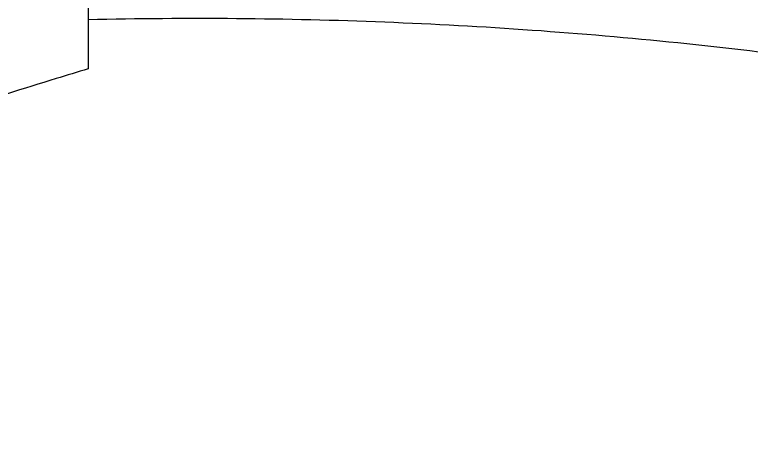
# Model space of a CAD drawing. Header units: millimetres. Extents: x 3 to 384, y 29 to 155.
# Drawn here: x 326.02 to 331.26, y 146.72 to 149.71 of the extents above; entities that cross this region are included whole.
import ezdxf

# ---------------------------------------------------------------- set-up
doc = ezdxf.new("R2010")
doc.units = ezdxf.units.MM

msp = doc.modelspace()

# ---------------------------------------------------------------- hatches: boundary and pattern name
at = {"linetype": 'Continuous'}
h = msp.add_hatch(dxfattribs=at)
h.set_pattern_fill('ANSI31', color=2, scale=25.4, angle=269, style=0, pattern_type=2)
h.set_pattern_definition([(314, (327.3098448189949, 89.65618529915673), (2.72128592394, 2.62791526994), [])])
edge = h.paths.add_edge_path()
edge.add_spline(control_points=[(286.3512302746149, 78.87529290365677), (286.3556702784349, 98.09171479839677), (295.6499220353349, 125.2939266702168), (309.2125119992549, 140.9210904526568), (314.1960029009349, 144.8978242009767)], knot_values=[0, 0, 0, 0, 0.6498342982, 1, 1, 1, 1], degree=3, periodic=0)
edge.add_line((314.1960029009349, 144.8978242009767), (314.1954164352549, 142.3595871006767))
edge.add_arc((344.2165874748349, 106.9301189401967), 46.43832388212, 130.2762844048, 131.7229171873)
edge.add_line((313.3105389111349, 141.5903856291768), (313.310181177535, 140.0421026983167))
edge.add_line((313.3101811775349, 140.0421026983167), (312.0167512447149, 139.7016534655768))
edge.add_line((312.0169112342349, 140.3940875112368), (312.0167512447149, 139.7016534655768))
edge.add_spline(control_points=[(312.0169112342349, 140.3940875112368), (308.4889074901549, 137.0127069613367), (300.9909120238949, 127.6552748761368), (293.1841643404949, 110.5522005479368), (290.2729416920349, 97.82591860659676), (289.604678073015, 93.52294207413675)], knot_values=[0, 0, 0, 0, 0.3587444354, 0.7903136537000001, 1, 1, 1, 1], degree=3, periodic=0)
edge.add_line((289.3692334511949, 79.66967444671673), (289.6046780730149, 93.52294207413672))
edge.add_line((288.4207181676349, 79.42001167705678), (289.3692334511949, 79.66967444671677))
edge.add_line((288.3609077665549, 81.19173414071673), (288.4207181676348, 79.42001167705675))
edge.add_line((288.3609077665549, 81.19173414071673), (287.3603820053548, 80.92838146955674))
edge.add_line((287.3603820053549, 80.92838146955677), (287.2997455581749, 79.12495567331678))
edge.add_line((286.3512302746149, 78.87529290365677), (287.2997455581749, 79.12495567331678))
edge = h.paths.add_edge_path()
edge.add_arc((340.9191449003149, 111.5684127852568), 42.71783938762, 124.5927343439, 126.102741237)
edge.add_line((316.6665461538949, 146.7340957151167), (316.6659847630949, 144.3043904856367))
edge.add_arc((340.9528330981149, 110.9616213191368), 41.25034857863999, 126.0695669992, 127.6638482441)
edge.add_line((315.7482982164549, 146.0827906473967), (315.7477282074349, 143.6157779487167))
edge = h.paths.add_edge_path()
edge.add_arc((338.7130581593349, 114.9237867704567), 38.70143922638, 120.3859161345, 121.9748942945)
edge.add_line((319.1370290412149, 148.3091201088768), (319.1364868553549, 145.9625255818567))
edge.add_arc((338.3975256992149, 114.6468764454368), 36.76489491558, 121.5940573355, 123.2897545789)
edge.add_line((318.2188032043149, 147.7534518907767), (318.2182545465349, 145.3788551312167))
edge = h.paths.add_edge_path()
edge.add_arc((337.0063034422948, 117.9959704762167), 35.18625483944, 115.9532860837, 117.6283033376)
edge.add_line((321.6074540724149, 149.6337322119967), (321.6069255263549, 147.3461696878167))
edge.add_arc((336.5084199524148, 117.8947804347567), 33.00664879988, 116.8380031372, 118.6389357178)
edge.add_line((320.6892495003949, 149.1700988568167), (320.6887165093349, 146.8633124645567))
edge = h.paths.add_edge_path()
edge.add_arc((335.7480931545549, 120.7497167619567), 32.15797176469999, 111.2786740981, 113.0451709999)
edge.add_line((324.0778229619949, 150.7153627868568), (324.0773028487349, 148.4643015688968))
edge.add_arc((335.1872892444149, 120.6830719650968), 29.92036958256, 111.7969548541, 113.7036531191)
edge.add_line((323.1596391011349, 150.3413705274767), (323.1591164351749, 148.0792683232167))
edge = h.paths.add_edge_path()
edge.add_arc((334.8829088168549, 123.1507716296368), 29.60513194786, 106.351620368, 108.2126702613)
edge.add_line((326.5481367335749, 151.5584362975567), (326.5476202423549, 149.3230517640168))
edge.add_arc((334.3361054502149, 122.9911583979367), 27.45959049346, 106.4772389859, 108.4859047786)
edge.add_line((325.6299732790749, 151.2727740748767), (325.6294559775949, 149.0338803179767))
edge = h.paths.add_edge_path()
edge.add_arc((334.3645722258949, 125.1027877306767), 27.5848922012, 101.1751064326, 103.1259498069)
edge.add_line((329.0183957783149, 152.1646552756167), (329.0178784742949, 149.9257615212567))
edge.add_arc((333.8221363638549, 124.9408547271368), 25.44261113398, 100.8843508391, 102.9978228718)
edge.add_line((328.1002526514349, 151.9669753788767), (328.0997361602149, 149.7315908453367))
edge = h.paths.add_edge_path()
edge.add_arc((334.1140277104749, 126.5810267503168), 26.0851043067, 95.7765175758, 97.80752802010001)
edge.add_line((331.4886000149349, 152.5336720102767), (331.4880773515149, 150.2715698060168))
edge.add_arc((333.5695476005549, 126.4960516853167), 23.86645722, 95.0033049876, 97.2201574549)
edge.add_line((330.5704772994949, 152.4243221502367), (330.5699571862349, 150.1732609297367))
edge = h.paths.add_edge_path()
edge.add_arc((334.0369718803349, 127.6248928363168), 25.03804997714, 90.17900187649998, 92.28054087999999)
edge.add_line((333.9587488312949, 152.6628206191367), (333.9582158427749, 150.3560342294167))
edge.add_arc((333.5112477400149, 127.4825188208367), 22.87788206228, 88.88053381959999, 91.1799885113)
edge.add_line((333.0406468270149, 152.6431118574367), (333.040118280955, 150.3555493307167))
edge = h.paths.add_edge_path()
edge.add_arc((334.0498466501149, 128.2115715410367), 24.45103124516, 84.4165008092, 86.57462038300001)
edge.add_line((336.4288409523149, 152.5465939376967), (336.4282922945349, 150.1719971755967))
edge.add_arc((333.5270828747149, 127.8745797740768), 22.48536944116, 82.58665657520001, 84.94012755920001)
edge.add_line((335.5107602129149, 152.6189200363767), (335.5102180270549, 150.2723255068167))
edge = h.paths.add_edge_path()
edge.add_arc((334.0600897944749, 128.3212917178367), 24.34086654042, 78.5336364849, 80.7306516629)
edge.add_line((338.8988743840949, 152.1763529763767), (338.8983043725349, 149.7093402751567))
edge.add_arc((333.4842588049149, 127.6511750316567), 22.71287175476, 76.2096998978, 78.58293867439998)
edge.add_line((337.9808157401549, 152.3443159221367), (337.9802543518949, 149.9146106926567))
edge = h.paths.add_edge_path()
edge.add_spline(control_points=[(340.4508109068349, 151.8084646900567), (345.4330702209349, 150.4548587485568), (358.9900881081149, 141.9659631254168), (368.2728993697349, 119.6534995944768), (368.2684593633749, 100.4370776971967)], knot_values=[0, 0, 0, 0, 0.3501657018, 1, 1, 1, 1], degree=3, periodic=0)
edge.add_line((367.3199440798149, 100.1874149249967), (368.2684593633749, 100.4370776971967))
edge.add_line((367.2601336787349, 101.9591373911967), (367.3199440798149, 100.1874149249968))
edge.add_line((367.2601336787349, 101.9591373911967), (366.2596079200749, 101.6957847200368))
edge.add_line((366.2596079200749, 101.6957847200368), (366.1989714728949, 99.89235892379678))
edge.add_line((365.2504561867948, 99.64269615159674), (366.1989714728949, 99.89235892379675))
edge.add_line((365.2504561867948, 99.64269615159674), (365.0213849812349, 113.3736965762567))
edge.add_spline(control_points=[(365.0213849812349, 113.3736965762567), (364.3550286253549, 117.3253820688568), (361.4493330956349, 128.5205680579168), (353.6495396960149, 141.5157778484968), (346.1549565571949, 146.9269490936967), (342.6280863135149, 148.4513860397367)], knot_values=[0, 0, 0, 0, 0.2096863463, 0.6412555646, 1, 1, 1, 1], degree=3, periodic=0)
edge.add_line((342.6280863135149, 148.4513860397367), (342.6279263265349, 147.7589519940768))
edge.add_line((342.6279263265349, 147.7589519940768), (341.3344963937149, 147.4185027613368))
edge.add_line((341.3348541273149, 148.9667856921967), (341.3344963937149, 147.4185027613367))
edge.add_arc((333.2466391734749, 126.8282749654967), 23.56974497878, 69.93042923109999, 72.2040214076)
edge.add_line((340.4508109068349, 151.8084646900567), (340.4502244411549, 149.2702275897567))
h = msp.add_hatch(dxfattribs=at)
h.set_pattern_fill('ANSI31', color=2, scale=25.4, angle=373.9999999999999, style=0, pattern_type=2)
h.set_pattern_definition([(58.99999999999998, (327.3098448189949, 89.65618529915673), (-1.21325287702, 0.728995875), [])])
edge = h.paths.add_edge_path()
edge.add_line((339.3907375354949, 131.2665552735767), (315.2467121203149, 124.9115029138567))
edge.add_line((315.2470218885549, 126.2521835090968), (315.2467121203149, 124.9115029138568))
edge.add_line((315.2470218885549, 126.2521835090968), (313.5224486447949, 125.7982511987768))
edge.add_line((313.5236877152149, 131.1609735873568), (313.5224486447949, 125.7982511987768))
edge.add_line((315.2482609589749, 131.6149059002167), (313.5236877152149, 131.1609735873568))
edge.add_line((315.2485087715349, 132.6874503769168), (315.2482609589749, 131.6149059002168))
edge.add_line((315.2485087715349, 132.6874503769168), (313.9550788387149, 132.3470011441768))
edge.add_line((313.5251952509349, 137.6856191638968), (313.9550788387149, 132.3470011441767))
edge.add_line((313.5251952509349, 137.6856191638968), (311.8006220071749, 137.2316868510368))
edge.add_line((311.8009111226749, 138.4829887426367), (311.8006220071749, 137.2316868510368))
edge.add_line((312.4476260903549, 138.6532133602767), (311.800911122675, 138.4829887426367))
edge.add_line((312.4478945556549, 139.8151365431568), (312.4476260903549, 138.6532133602768))
edge.add_line((313.3101811775349, 140.0421026983167), (312.4478945556549, 139.8151365431567))
edge.add_line((313.3101811775349, 140.0421026983167), (313.3097681532149, 138.2545285696368))
edge.add_ellipse((314.9505039141549, 137.8927080689967), major_axis=(1.274727968700001, 1.668852481440001), ratio=0.7706537578, start_angle=-48.32399097586502, end_angle=109.7148581694302)
edge.add_line((318.6988530290749, 138.7792799788567), (316.7587081311149, 138.2686061284767))
edge.add_ellipse((327.3185871535549, 127.4931710499768), major_axis=(11.0274086157, 14.43689845660001), ratio=0.7706537578, start_angle=44.73167706741486, end_angle=78.13016553452024)
edge.add_ellipse((327.3185871535549, 127.4931710499768), major_axis=(11.0274086157, 14.43689845660001), ratio=0.7706537578, start_angle=371.3331885985438, end_angle=404.73167706741486, ccw=False)
edge.add_line((337.8847303697149, 143.8292769425967), (335.9445854692149, 143.3186030922167))
edge.add_ellipse((339.6929808197549, 144.4052814116168), major_axis=(1.274727968700001, 1.668852481440001), ratio=0.7706537578, start_angle=339.7484959605109, end_angle=497.7873451047122, ccw=False)
edge.add_line((341.3344963937149, 147.4185027613367), (341.3340833693949, 145.6309286301167))
edge.add_line((342.1967830155949, 147.6454689164967), (341.3344963937149, 147.4185027613367))
edge.add_line((342.1967830155949, 147.6454689164967), (342.1965145502949, 146.4835457310767))
edge.add_line((342.8432295154349, 146.6537703487167), (342.1965145502949, 146.4835457310767))
edge.add_line((342.8432295154349, 146.6537703487167), (342.8429403999349, 145.4024684571167))
edge.add_line((342.8429403999349, 145.4024684571168), (341.1183671561749, 144.9485361467968))
edge.add_line((341.1183671561749, 144.9485361467968), (340.6859641220749, 139.3829519719168))
edge.add_line((340.6859641220749, 139.3829519719168), (339.3925341892549, 139.0425027391768))
edge.add_line((339.3925341892549, 139.0425027391767), (339.3922863741549, 137.9699582599367))
edge.add_line((341.1168596179149, 138.4238905727967), (339.3922863741549, 137.9699582599367))
edge.add_line((341.1168596179149, 138.4238905727967), (341.1156205474949, 133.0611681816767))
edge.add_line((341.1156205474949, 133.0611681816767), (339.3910473037349, 132.6072358713567))
edge.add_line((339.3910473037349, 132.6072358713568), (339.3907375354949, 131.2665552735768))
h = msp.add_hatch(dxfattribs=at)
h.set_pattern_fill('ANSI31', color=2, scale=25.4, angle=284, style=0, pattern_type=2)
h.set_pattern_definition([(329, (327.3098448189949, 89.65618529915673), (0.77986057896, 1.29790596146), [])])
edge = h.paths.add_edge_path()
edge.add_line((309.9875789708349, 127.0127815078367), (311.3694852341948, 127.3765189769567))
edge.add_ellipse((309.9876409265149, 127.2809176289168), major_axis=(0.1821039944400001, 0.2384074962600001), ratio=0.7706537578, start_angle=135.2316770645004, end_angle=224.7316770673112)
edge.add_line((309.7806307004549, 133.2010380441767), (309.728945088815, 127.2128251895367))
edge.add_line((310.2173646047349, 133.9622382642168), (309.7806307004549, 133.2010380441768))
edge.add_line((310.2520943549349, 137.9859719998167), (310.2173646047349, 133.9622382642168))
edge.add_line((310.9481086753749, 138.8841318519568), (310.252094354935, 137.9859719998168))
edge.add_line((310.9481086753749, 138.8841318519568), (311.8010556816949, 139.1086396884368))
edge.add_line((311.8010556816949, 139.1086396884368), (311.7999640760549, 134.3841474051567))
edge.add_line((311.7999640760549, 134.3841474051567), (311.4243185586149, 133.7294204672168))
edge.add_line((311.3694852341949, 127.3765189769567), (311.4243185586149, 133.7294204672167))
edge = h.paths.add_edge_path()
edge.add_line((344.8613147197949, 142.4347751646768), (344.9014570067949, 137.5432119760167))
edge.add_line((344.9014570067949, 137.5432119760168), (346.7212889881549, 138.0222177490168))
edge.add_line((346.7212889881549, 138.0222177490168), (346.7209792199149, 136.6815371512368))
edge.add_line((343.2695752134149, 135.7730783153768), (346.7209792199149, 136.6815371512368))
edge.add_line((343.2695752134149, 135.7730783153768), (343.217671108435, 142.0978849926368))
edge.add_line((342.8422824688149, 142.5549290112367), (343.2176711084349, 142.0978849926367))
edge.add_line((342.8426306316949, 144.0617878593367), (342.8422824688149, 142.5549290112368))
edge.add_line((342.8426306316949, 144.0617878593367), (341.5492006988749, 143.7213386265967))
edge.add_line((341.5495311173149, 145.1513979305568), (341.5492006988749, 143.7213386265967))
edge.add_line((342.8429610501349, 145.4918471632967), (341.5495311173149, 145.1513979305567))
edge.add_line((342.8433740744549, 147.2794212945167), (342.8429610501349, 145.4918471632967))
edge.add_line((342.8433740744549, 147.2794212945167), (343.6963210782349, 147.5039291284567))
edge.add_line((343.6963210782349, 147.5039291284567), (344.3920049929349, 146.9720841316967))
edge.add_line((344.3920049929349, 146.9720841316968), (344.4248794687149, 142.9661447928167))
edge.add_line((344.4248794687149, 142.9661447928167), (344.8613147197949, 142.4347751646768))

# ---------------------------------------------------------------- linework, layer by layer
at = {"color": 7, "linetype": 'Continuous'}
msp.add_line((326.5481367335749, 151.5584362975567), (326.5476202423549, 149.3230517640167), dxfattribs=at)
for points, knots in [([(349.7497927457149, 147.1259930212368), (349.0613771324549, 147.6518289850567), (347.6531747443948, 148.6660491816567), (345.8195407002149, 149.8274457768167), (344.3088495940949, 150.6872284819368), (343.1537362680549, 151.2960748055168), (341.9779230748549, 151.8668197778167), (340.7822529922349, 152.3977564756567), (339.5677284692949, 152.8871910797167), (338.3355000701549, 153.3334741825768), (337.0868740431549, 153.7350196050367), (335.8233101872549, 154.0903288004367), (334.5464216691549, 154.3980149109967), (333.2579559555149, 154.6568288866367), (331.9598260092349, 154.8656795484367), (331.0893697567549, 154.9709914510967), (330.6532368063149, 155.0150543246168)], [0, 0, 0, 0, 0.1241825015, 0.2486208032, 0.3109423539, 0.3733259078, 0.4357699424, 0.4982725079999999, 0.5608311893, 0.6234430704, 0.6861047061, 0.7488121007999999, 0.8115606993000001, 0.8743453914, 0.9371605349, 1, 1, 1, 1]), ([(326.5476932419549, 149.6748498513767), (326.8987668882949, 149.6827704095767), (327.6008987606349, 149.6877374024367), (328.6521553982749, 149.6627107443367), (329.6977380467549, 149.6053032670767), (330.7331895420149, 149.5157190063167), (331.7541543707949, 149.3942695590968), (332.7563943703749, 149.2413624379367), (333.7358314920149, 149.0574848707167), (334.6885799979949, 148.8431822157567), (335.6109869517549, 148.5990272074968), (336.4996379430549, 148.3255882903167), (337.2148112853749, 148.0718454018167), (337.7670406457349, 147.8541716994968), (338.1677707866149, 147.6850924364368), (338.5578768542549, 147.5089809268367), (338.9370642188149, 147.3258423472167), (339.3050510291949, 147.1356639721768), (339.6615633057548, 146.9384135411767), (340.0063489839749, 146.7340255603167), (340.4465470418549, 146.4541241897167), (340.7637607101949, 146.2299165761567), (340.9677087884549, 146.0741338930567)], [0, 0, 0, 0, 0.0697070927, 0.1393529, 0.2087056325, 0.2775373338, 0.3456269717, 0.4127636292, 0.478749842, 0.5434051378, 0.606569832, 0.6681091281, 0.7279175694, 0.7571509507999999, 0.7859279544, 0.8142458534, 0.8421047012999999, 0.8695074897, 0.8964602965999999, 0.9229724137, 0.9490564503, 1, 1, 1, 1]), ([(326.5476202423549, 149.3230517640167), (326.4710124631349, 149.3003996757167), (326.1637027551749, 149.2080502261767), (325.8580249514949, 149.1102740463167), (325.6294559775949, 149.0338803179768)], [0, 0, 0, 0, 0.2489578306, 1, 1, 1, 1])]:
    msp.add_open_spline(points, degree=3, knots=knots, dxfattribs=at)

doc.saveas('drawing.dxf')
